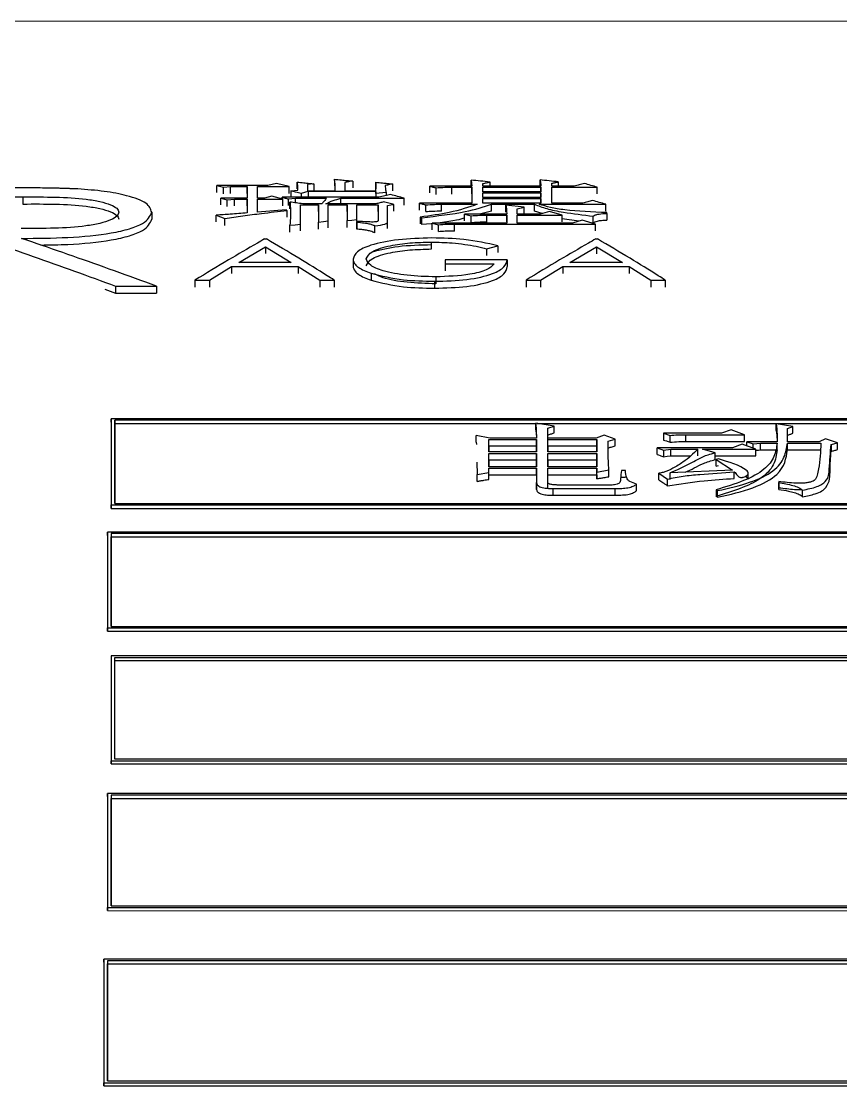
# Model space of a CAD drawing. Header units: millimetres. Extents: x 1953 to 4389, y 564 to 2287.
# Drawn here: x 2479.2 to 2490.37, y 2093.95 to 2108.46 of the extents above; entities that cross this region are included whole.
import ezdxf

# ---------------------------------------------------------------- set-up
doc = ezdxf.new("R2010")
doc.units = ezdxf.units.MM

msp = doc.modelspace()

# ---------------------------------------------------------------- linework, layer by layer
at = {"color": 7, "linetype": 'Continuous', "lineweight": 25}
for p, q in [((2504.608, 2108.456), (2467.608, 2108.458)), ((2482.681, 2106.246), (2482.562, 2106.218)), ((2482.854, 2106.204), (2482.681, 2106.246)), ((2482.962, 2106.175), (2482.962, 2106.267)), ((2483.189, 2106.241), (2483.102, 2106.231)), ((2483.189, 2106.241), (2483.189, 2106.149)), ((2483.47, 2106.306), (2483.47, 2106.214)), ((2483.611, 2106.262), (2483.611, 2106.149)), ((2483.719, 2106.28), (2483.719, 2106.188)), ((2484.033, 2106.149), (2484.033, 2106.264)), ((2484.033, 2106.264), (2484.033, 2106.172)), ((2484.26, 2106.241), (2484.26, 2106.149)), ((2485.331, 2106.21), (2485.331, 2106.293)), ((2485.493, 2106.21), (2485.493, 2106.246)), ((2485.59, 2106.21), (2485.59, 2106.267)), ((2486.272, 2106.21), (2486.272, 2106.295)), ((2486.434, 2106.21), (2486.434, 2106.251)), ((2486.521, 2106.269), (2486.521, 2106.21)), ((2481.869, 2106.218), (2481.956, 2106.197)), ((2482.562, 2106.218), (2481.869, 2106.218)), ((2481.869, 2106.126), (2481.869, 2106.218)), ((2481.956, 2106.197), (2482.053, 2106.205)), ((2481.956, 2106.105), (2481.956, 2106.197)), ((2482.053, 2106.205), (2482.28, 2106.205)), ((2482.28, 2106.205), (2482.28, 2106.048)), ((2482.28, 2106.112), (2482.28, 2106.205)), ((2482.421, 2106.205), (2482.854, 2106.204)), ((2482.421, 2106.048), (2482.421, 2106.205)), ((2482.854, 2106.112), (2482.854, 2106.204)), ((2482.875, 2106.147), (2482.973, 2106.157)), ((2482.875, 2106.147), (2482.875, 2106.059)), ((2483.016, 2106.112), (2483.016, 2106.059)), ((2483.102, 2106.231), (2483.102, 2106.149)), ((2483.102, 2106.149), (2483.481, 2106.149)), ((2483.113, 2106.136), (2483.113, 2106.059)), ((2484.033, 2106.136), (2483.113, 2106.136)), ((2483.611, 2106.149), (2484.033, 2106.149)), ((2484.033, 2106.136), (2484.033, 2106.059)), ((2484.033, 2106.109), (2484.033, 2106.136)), ((2484.033, 2106.109), (2484.033, 2106.059)), ((2484.173, 2106.125), (2484.173, 2106.081)), ((2485.342, 2106.21), (2484.768, 2106.21)), ((2484.768, 2106.118), (2484.768, 2106.21)), ((2484.855, 2106.097), (2484.855, 2106.189)), ((2485.071, 2106.197), (2485.342, 2106.197)), ((2485.071, 2106.1), (2485.071, 2106.197)), ((2485.342, 2106.197), (2485.342, 2105.978)), ((2485.342, 2106.104), (2485.342, 2106.197)), ((2486.283, 2106.21), (2485.493, 2106.21)), ((2485.493, 2106.197), (2486.283, 2106.197)), ((2485.493, 2106.133), (2485.493, 2106.197)), ((2486.283, 2106.133), (2485.493, 2106.133)), ((2485.493, 2106.12), (2486.283, 2106.12)), ((2485.493, 2106.056), (2485.493, 2106.12)), ((2486.283, 2106.197), (2486.283, 2106.133)), ((2486.283, 2106.133), (2486.283, 2106.197)), ((2486.283, 2106.12), (2486.283, 2106.056)), ((2486.283, 2106.056), (2486.283, 2106.12)), ((2486.737, 2106.21), (2486.434, 2106.21)), ((2486.434, 2106.197), (2487.051, 2106.196)), ((2486.434, 2105.978), (2486.434, 2106.197)), ((2487.051, 2106.104), (2487.051, 2106.196)), ((2478.286, 2106.063), (2479.224, 2106.063)), ((2479.224, 2106.063), (2479.224, 2105.967)), ((2481.923, 2106.048), (2482.01, 2106.026)), ((2482.28, 2106.048), (2481.923, 2106.048)), ((2481.923, 2105.956), (2481.923, 2106.048)), ((2482.01, 2106.026), (2482.107, 2106.035)), ((2482.01, 2105.934), (2482.01, 2106.026)), ((2482.107, 2106.035), (2482.28, 2106.035)), ((2482.28, 2106.035), (2482.28, 2105.846)), ((2482.28, 2105.942), (2482.28, 2106.035)), ((2482.518, 2106.048), (2482.421, 2106.048)), ((2482.421, 2106.035), (2482.767, 2106.035)), ((2482.421, 2105.857), (2482.421, 2106.035)), ((2482.616, 2106.072), (2482.518, 2106.048)), ((2482.767, 2106.035), (2482.616, 2106.072)), ((2484.076, 2106.059), (2482.756, 2106.059)), ((2482.756, 2106.037), (2482.756, 2106.059)), ((2482.767, 2105.942), (2482.767, 2106.035)), ((2482.843, 2105.945), (2482.843, 2106.037)), ((2482.864, 2105.901), (2482.864, 2105.994)), ((2482.94, 2106.045), (2483.362, 2106.045)), ((2482.94, 2105.983), (2482.94, 2106.045)), ((2483.005, 2105.956), (2483.254, 2105.956)), ((2483.005, 2105.694), (2483.005, 2105.956)), ((2483.297, 2105.969), (2483.038, 2105.969)), ((2483.254, 2105.956), (2483.254, 2105.72)), ((2483.254, 2105.863), (2483.254, 2105.956)), ((2484.033, 2105.969), (2483.351, 2105.969)), ((2483.384, 2105.956), (2483.643, 2105.956)), ((2483.384, 2105.737), (2483.384, 2105.956)), ((2483.557, 2106.045), (2484.422, 2106.045)), ((2483.557, 2105.969), (2483.557, 2106.045)), ((2483.643, 2105.956), (2483.643, 2105.742)), ((2483.643, 2105.863), (2483.643, 2105.956)), ((2483.773, 2105.956), (2484.065, 2105.956)), ((2483.773, 2105.756), (2483.773, 2105.956)), ((2484.065, 2105.956), (2484.065, 2105.736)), ((2484.065, 2105.863), (2484.065, 2105.956)), ((2484.281, 2105.869), (2484.281, 2105.961)), ((2484.422, 2105.953), (2484.422, 2106.045)), ((2485.342, 2105.978), (2484.628, 2105.978)), ((2484.628, 2105.885), (2484.628, 2105.978)), ((2484.714, 2105.863), (2484.714, 2105.956)), ((2484.931, 2105.964), (2485.417, 2105.964)), ((2484.931, 2105.871), (2484.931, 2105.964)), ((2486.283, 2106.056), (2485.493, 2106.056)), ((2485.493, 2106.042), (2486.283, 2106.042)), ((2485.493, 2105.978), (2485.493, 2106.042)), ((2486.283, 2105.978), (2485.493, 2105.978)), ((2485.612, 2105.871), (2485.612, 2105.964)), ((2485.612, 2105.964), (2486.196, 2105.964)), ((2486.196, 2105.871), (2486.196, 2105.964)), ((2486.261, 2105.964), (2487.17, 2105.964)), ((2486.283, 2106.042), (2486.283, 2105.978)), ((2486.283, 2105.978), (2486.283, 2106.042)), ((2486.856, 2105.978), (2486.434, 2105.978)), ((2487.17, 2105.871), (2487.17, 2105.964)), ((2480.979, 2105.855), (2480.979, 2105.759)), ((2481.858, 2105.722), (2481.858, 2105.815)), ((2481.858, 2105.815), (2481.977, 2105.768)), ((2482.81, 2105.89), (2482.421, 2105.857)), ((2482.821, 2105.879), (2482.81, 2105.89)), ((2482.821, 2105.879), (2482.821, 2105.786)), ((2484.195, 2105.728), (2484.195, 2105.948)), ((2485.244, 2105.829), (2485.331, 2105.807)), ((2485.818, 2105.829), (2485.244, 2105.829)), ((2485.244, 2105.736), (2485.244, 2105.829)), ((2485.331, 2105.714), (2485.331, 2105.807)), ((2485.612, 2105.868), (2485.465, 2105.831)), ((2485.547, 2105.815), (2485.818, 2105.815)), ((2485.547, 2105.719), (2485.547, 2105.815)), ((2486.056, 2105.923), (2485.807, 2105.95)), ((2485.807, 2105.858), (2485.807, 2105.95)), ((2485.818, 2105.815), (2485.818, 2105.708)), ((2485.818, 2105.722), (2485.818, 2105.815)), ((2485.958, 2105.901), (2486.056, 2105.923)), ((2485.958, 2105.829), (2485.958, 2105.901)), ((2486.272, 2105.829), (2485.958, 2105.829)), ((2485.958, 2105.815), (2486.575, 2105.815)), ((2485.958, 2105.708), (2485.958, 2105.815)), ((2486.056, 2105.83), (2486.056, 2105.923)), ((2486.299, 2105.837), (2486.196, 2105.868)), ((2486.402, 2105.865), (2486.272, 2105.829)), ((2486.575, 2105.815), (2486.402, 2105.865)), ((2486.575, 2105.722), (2486.575, 2105.815)), ((2487.181, 2105.84), (2487.181, 2105.851)), ((2487.181, 2105.84), (2487.181, 2105.747)), ((2481.977, 2105.675), (2481.977, 2105.768)), ((2482.864, 2105.584), (2482.864, 2105.677)), ((2483.005, 2105.601), (2483.005, 2105.694)), ((2483.254, 2105.626), (2483.254, 2105.72)), ((2483.384, 2105.643), (2483.384, 2105.737)), ((2483.643, 2105.649), (2483.643, 2105.742)), ((2483.773, 2105.731), (2483.773, 2105.756)), ((2483.773, 2105.731), (2483.773, 2105.72)), ((2483.773, 2105.731), (2483.773, 2105.638)), ((2483.773, 2105.626), (2483.773, 2105.72)), ((2484.022, 2105.575), (2484.022, 2105.668)), ((2484.195, 2105.635), (2484.195, 2105.728)), ((2484.638, 2105.79), (2484.638, 2105.697)), ((2484.638, 2105.79), (2484.66, 2105.781)), ((2484.66, 2105.688), (2484.66, 2105.781)), ((2484.801, 2105.615), (2484.801, 2105.708)), ((2484.801, 2105.708), (2484.887, 2105.685)), ((2485.818, 2105.708), (2484.801, 2105.708)), ((2484.887, 2105.592), (2484.887, 2105.685)), ((2485.104, 2105.598), (2485.104, 2105.694)), ((2485.104, 2105.694), (2487.029, 2105.694)), ((2486.715, 2105.708), (2485.958, 2105.708)), ((2486.8, 2105.734), (2486.575, 2105.767)), ((2486.845, 2105.748), (2486.715, 2105.708)), ((2487.029, 2105.694), (2486.845, 2105.748)), ((2486.997, 2105.708), (2486.997, 2105.801)), ((2487.029, 2105.601), (2487.029, 2105.694)), ((2482.166, 2105.172), (2482.528, 2105.385)), ((2482.518, 2105.491), (2482.543, 2105.491)), ((2482.528, 2105.385), (2482.881, 2105.172)), ((2482.528, 2105.385), (2482.528, 2105.291)), ((2484.792, 2105.354), (2484.792, 2105.449)), ((2485.543, 2105.358), (2485.697, 2105.398)), ((2485.697, 2105.398), (2485.697, 2105.304)), ((2486.679, 2105.172), (2487.041, 2105.384)), ((2487.03, 2105.491), (2487.056, 2105.491)), ((2487.041, 2105.384), (2487.394, 2105.172)), ((2487.041, 2105.384), (2487.041, 2105.29)), ((2485.543, 2105.358), (2485.543, 2105.264)), ((2481.765, 2104.93), (2482.069, 2105.114)), ((2482.069, 2105.114), (2482.069, 2105.019)), ((2482.069, 2105.114), (2482.976, 2105.114)), ((2482.881, 2105.172), (2482.166, 2105.172)), ((2482.976, 2105.114), (2482.976, 2105.019)), ((2482.976, 2105.114), (2483.271, 2104.93)), ((2483.723, 2105.215), (2483.723, 2105.121)), ((2484.979, 2105.208), (2484.979, 2105.15)), ((2485.825, 2105.208), (2484.979, 2105.208)), ((2484.979, 2105.208), (2484.979, 2105.114)), ((2484.979, 2105.15), (2485.646, 2105.15)), ((2484.979, 2105.15), (2484.979, 2105.056)), ((2485.825, 2105.208), (2485.825, 2105.114)), ((2486.278, 2104.929), (2486.582, 2105.114)), ((2486.582, 2105.114), (2486.582, 2105.019)), ((2486.582, 2105.114), (2487.488, 2105.114)), ((2487.394, 2105.172), (2486.679, 2105.172)), ((2487.488, 2105.114), (2487.488, 2105.019)), ((2487.488, 2105.114), (2487.784, 2104.929)), ((2483.968, 2105.024), (2483.968, 2104.929)), ((2484.85, 2104.974), (2484.85, 2104.879)), ((2480.341, 2104.807), (2480.488, 2104.753)), ((2480.488, 2104.848), (2480.488, 2104.753)), ((2480.488, 2104.848), (2481.043, 2104.848)), ((2481.043, 2104.848), (2481.043, 2104.753)), ((2481.569, 2104.93), (2481.765, 2104.93)), ((2481.765, 2104.93), (2481.765, 2104.835)), ((2483.271, 2104.93), (2483.466, 2104.93)), ((2483.466, 2104.93), (2483.466, 2104.835)), ((2484.835, 2104.915), (2484.835, 2104.82)), ((2486.082, 2104.929), (2486.278, 2104.929)), ((2486.278, 2104.929), (2486.278, 2104.835)), ((2487.784, 2104.929), (2487.979, 2104.929)), ((2487.979, 2104.929), (2487.979, 2104.835)), ((2480.488, 2104.753), (2481.043, 2104.753)), ((2480.426, 2102.993), (2480.426, 2103.04)), ((2502.409, 2103.04), (2480.426, 2103.04)), ((2502.359, 2103.022), (2480.476, 2103.023)), ((2480.476, 2102.977), (2480.476, 2103.023)), ((2480.476, 2102.977), (2486.214, 2102.977)), ((2486.214, 2102.98), (2486.225, 2102.777)), ((2486.463, 2102.938), (2486.214, 2102.98)), ((2486.214, 2102.888), (2486.214, 2102.98)), ((2486.234, 2102.977), (2491.147, 2102.976)), ((2486.377, 2102.911), (2486.463, 2102.938)), ((2486.377, 2102.777), (2486.377, 2102.911)), ((2486.377, 2102.911), (2486.377, 2102.911)), ((2486.463, 2102.846), (2486.463, 2102.938)), ((2489.719, 2102.934), (2489.492, 2102.972)), ((2489.492, 2102.88), (2489.492, 2102.972)), ((2489.644, 2102.907), (2489.719, 2102.934)), ((2489.644, 2102.727), (2489.644, 2102.907)), ((2489.644, 2102.815), (2489.644, 2102.907)), ((2489.719, 2102.842), (2489.719, 2102.934)), ((2485.587, 2102.777), (2485.403, 2102.812)), ((2485.403, 2102.72), (2485.403, 2102.812)), ((2486.225, 2102.777), (2485.587, 2102.777)), ((2486.377, 2102.777), (2486.377, 2102.819)), ((2487.037, 2102.777), (2486.377, 2102.777)), ((2486.377, 2102.685), (2486.377, 2102.777)), ((2487.145, 2102.816), (2487.037, 2102.777)), ((2487.296, 2102.762), (2487.145, 2102.816)), ((2487.199, 2102.734), (2487.296, 2102.762)), ((2487.296, 2102.67), (2487.296, 2102.762)), ((2487.956, 2102.842), (2487.956, 2102.75)), ((2487.956, 2102.842), (2488.043, 2102.812)), ((2488.746, 2102.842), (2487.956, 2102.842)), ((2488.043, 2102.72), (2488.043, 2102.812)), ((2488.259, 2102.731), (2488.259, 2102.823)), ((2488.259, 2102.823), (2489.059, 2102.823)), ((2488.876, 2102.888), (2488.746, 2102.842)), ((2489.059, 2102.823), (2488.876, 2102.888)), ((2489.059, 2102.731), (2489.059, 2102.823)), ((2489.644, 2102.727), (2489.644, 2102.815)), ((2490.163, 2102.765), (2490.076, 2102.727)), ((2490.325, 2102.711), (2490.163, 2102.765)), ((2485.403, 2102.72), (2485.406, 2102.689)), ((2485.576, 2102.758), (2486.225, 2102.758)), ((2485.576, 2102.587), (2485.576, 2102.758)), ((2485.576, 2102.666), (2485.576, 2102.758)), ((2485.576, 2102.666), (2485.576, 2102.587)), ((2486.225, 2102.666), (2485.576, 2102.666)), ((2486.225, 2102.758), (2486.225, 2102.587)), ((2486.225, 2102.666), (2486.225, 2102.758)), ((2486.225, 2102.587), (2486.225, 2102.666)), ((2486.377, 2102.758), (2487.047, 2102.758)), ((2486.377, 2102.587), (2486.377, 2102.758)), ((2486.377, 2102.666), (2486.377, 2102.758)), ((2486.377, 2102.666), (2486.377, 2102.587)), ((2487.047, 2102.666), (2486.377, 2102.666)), ((2487.047, 2102.758), (2487.047, 2102.587)), ((2487.047, 2102.666), (2487.047, 2102.758)), ((2487.047, 2102.587), (2487.047, 2102.666)), ((2487.87, 2102.645), (2487.956, 2102.614)), ((2488.897, 2102.645), (2487.87, 2102.645)), ((2487.87, 2102.553), (2487.87, 2102.645)), ((2487.956, 2102.614), (2488.053, 2102.626)), ((2487.956, 2102.614), (2487.956, 2102.522)), ((2488.053, 2102.626), (2488.421, 2102.626)), ((2488.053, 2102.534), (2488.053, 2102.626)), ((2488.259, 2102.731), (2489.059, 2102.731)), ((2488.421, 2102.534), (2488.421, 2102.626)), ((2488.486, 2102.626), (2489.211, 2102.626)), ((2488.659, 2102.575), (2488.486, 2102.626)), ((2489.027, 2102.692), (2488.897, 2102.645)), ((2489.211, 2102.626), (2489.027, 2102.692)), ((2489.092, 2102.727), (2489.178, 2102.696)), ((2489.503, 2102.727), (2489.092, 2102.727)), ((2489.092, 2102.668), (2489.092, 2102.727)), ((2489.178, 2102.696), (2489.276, 2102.707)), ((2489.178, 2102.637), (2489.178, 2102.696)), ((2489.211, 2102.534), (2489.211, 2102.626)), ((2489.276, 2102.707), (2489.503, 2102.707)), ((2489.276, 2102.615), (2489.276, 2102.707)), ((2489.276, 2102.615), (2489.503, 2102.615)), ((2489.503, 2102.615), (2489.503, 2102.707)), ((2490.076, 2102.727), (2489.644, 2102.727)), ((2489.644, 2102.615), (2489.644, 2102.707)), ((2489.644, 2102.707), (2490.098, 2102.707)), ((2489.644, 2102.615), (2490.098, 2102.615)), ((2490.238, 2102.688), (2490.325, 2102.711)), ((2490.238, 2102.688), (2490.238, 2102.596)), ((2490.325, 2102.619), (2490.325, 2102.711)), ((2486.225, 2102.587), (2485.576, 2102.587)), ((2485.576, 2102.567), (2486.225, 2102.567)), ((2485.576, 2102.385), (2485.576, 2102.567)), ((2485.576, 2102.475), (2485.576, 2102.567)), ((2485.576, 2102.475), (2485.576, 2102.385)), ((2486.225, 2102.475), (2485.576, 2102.475)), ((2486.225, 2102.567), (2486.225, 2102.385)), ((2486.225, 2102.475), (2486.225, 2102.567)), ((2486.225, 2102.385), (2486.225, 2102.475)), ((2487.047, 2102.587), (2486.377, 2102.587)), ((2486.377, 2102.567), (2487.047, 2102.567)), ((2486.377, 2102.385), (2486.377, 2102.567)), ((2486.377, 2102.475), (2486.377, 2102.567)), ((2486.377, 2102.475), (2486.377, 2102.385)), ((2487.047, 2102.475), (2486.377, 2102.475)), ((2487.047, 2102.567), (2487.047, 2102.385)), ((2487.047, 2102.475), (2487.047, 2102.567)), ((2487.047, 2102.385), (2487.047, 2102.475)), ((2488.053, 2102.534), (2488.317, 2102.534)), ((2488.659, 2102.483), (2488.659, 2102.575)), ((2488.659, 2102.534), (2489.211, 2102.534)), ((2488.702, 2102.492), (2488.67, 2102.484)), ((2488.67, 2102.484), (2488.897, 2102.338)), ((2488.67, 2102.393), (2488.67, 2102.484)), ((2485.411, 2102.447), (2485.414, 2102.278)), ((2486.225, 2102.385), (2485.576, 2102.385)), ((2485.576, 2102.366), (2486.225, 2102.365)), ((2485.576, 2102.306), (2485.576, 2102.366)), ((2485.576, 2102.274), (2485.576, 2102.366)), ((2486.225, 2102.365), (2486.225, 2102.169)), ((2486.225, 2102.274), (2486.225, 2102.365)), ((2487.047, 2102.385), (2486.377, 2102.385)), ((2486.377, 2102.365), (2487.047, 2102.365)), ((2486.377, 2102.181), (2486.377, 2102.365)), ((2486.377, 2102.274), (2486.377, 2102.365)), ((2487.047, 2102.365), (2487.047, 2102.314)), ((2487.047, 2102.274), (2487.047, 2102.365)), ((2487.047, 2102.314), (2487.21, 2102.342)), ((2487.21, 2102.25), (2487.21, 2102.342)), ((2487.437, 2102.334), (2487.383, 2102.334)), ((2488.897, 2102.338), (2488.043, 2102.302)), ((2488.67, 2102.393), (2488.702, 2102.401)), ((2485.414, 2102.278), (2485.576, 2102.306)), ((2485.414, 2102.186), (2485.414, 2102.278)), ((2485.576, 2102.214), (2485.576, 2102.306)), ((2485.576, 2102.214), (2485.576, 2102.274)), ((2485.576, 2102.274), (2486.225, 2102.274)), ((2486.225, 2102.274), (2486.225, 2102.078)), ((2486.377, 2102.092), (2486.377, 2102.274)), ((2486.377, 2102.274), (2487.047, 2102.274)), ((2487.047, 2102.222), (2487.047, 2102.314)), ((2487.047, 2102.274), (2487.047, 2102.222)), ((2487.383, 2102.242), (2487.437, 2102.242)), ((2487.891, 2102.206), (2487.891, 2102.298)), ((2487.891, 2102.298), (2488.01, 2102.218)), ((2488.01, 2102.127), (2488.01, 2102.218)), ((2488.043, 2102.21), (2488.043, 2102.302)), ((2488.919, 2102.226), (2488.919, 2102.318)), ((2489.108, 2102.231), (2489.108, 2102.298)), ((2489.525, 2102.185), (2489.525, 2102.094)), ((2486.225, 2102.078), (2486.225, 2102.169)), ((2486.452, 2101.997), (2486.452, 2102.088)), ((2486.452, 2102.088), (2487.296, 2102.088)), ((2487.253, 2102.137), (2486.507, 2102.137)), ((2487.296, 2101.997), (2487.296, 2102.088)), ((2487.588, 2102.058), (2487.588, 2102.149)), ((2488.67, 2102.072), (2488.67, 2101.981)), ((2488.67, 2102.072), (2488.692, 2102.06)), ((2488.692, 2101.969), (2488.692, 2102.06)), ((2489.525, 2102.078), (2489.525, 2102.169)), ((2489.525, 2102.078), (2489.525, 2102.094)), ((2489.849, 2101.977), (2489.849, 2102.068)), ((2480.426, 2102.014), (2480.426, 2101.819)), ((2486.452, 2101.997), (2487.296, 2101.997)), ((2488.692, 2101.969), (2488.67, 2101.981)), ((2480.426, 2101.819), (2480.426, 2101.865)), ((2480.426, 2101.865), (2502.409, 2101.864)), ((2480.426, 2101.819), (2502.409, 2101.818)), ((2480.476, 2101.884), (2502.359, 2101.883)), ((2480.376, 2101.449), (2480.376, 2101.494)), ((2502.359, 2101.494), (2480.376, 2101.494)), ((2502.309, 2101.475), (2480.426, 2101.475)), ((2480.426, 2101.43), (2502.309, 2101.429)), ((2480.376, 2100.487), (2480.376, 2100.144)), ((2480.376, 2100.144), (2480.376, 2100.188)), ((2480.376, 2100.188), (2502.359, 2100.188)), ((2480.426, 2100.209), (2502.309, 2100.209)), ((2480.376, 2100.144), (2502.359, 2100.143)), ((2480.426, 2099.809), (2480.426, 2099.765)), ((2502.409, 2099.809), (2480.426, 2099.809)), ((2480.476, 2099.788), (2502.359, 2099.787)), ((2480.476, 2099.744), (2480.476, 2099.788)), ((2480.476, 2099.744), (2502.359, 2099.743)), ((2480.426, 2098.535), (2480.426, 2098.335)), ((2480.426, 2098.335), (2480.426, 2098.378)), ((2480.426, 2098.378), (2502.409, 2098.377)), ((2480.426, 2098.335), (2502.409, 2098.334)), ((2502.359, 2098.4), (2480.476, 2098.401)), ((2480.376, 2097.889), (2480.376, 2097.932)), ((2502.359, 2097.931), (2480.376, 2097.932)), ((2502.309, 2097.908), (2480.426, 2097.909)), ((2480.426, 2097.866), (2502.309, 2097.865)), ((2480.376, 2096.741), (2480.376, 2096.335)), ((2480.376, 2096.335), (2480.376, 2096.376)), ((2480.376, 2096.376), (2502.359, 2096.376)), ((2480.426, 2096.401), (2502.309, 2096.401)), ((2480.376, 2096.335), (2502.359, 2096.334)), ((2480.326, 2095.633), (2480.326, 2095.674)), ((2492.309, 2095.674), (2480.326, 2095.674)), ((2492.259, 2095.649), (2480.376, 2095.649)), ((2480.376, 2095.608), (2492.259, 2095.608)), ((2480.326, 2094.389), (2480.326, 2093.949)), ((2480.326, 2093.949), (2480.326, 2093.989)), ((2480.326, 2093.989), (2492.309, 2093.989)), ((2480.326, 2093.949), (2492.309, 2093.949)), ((2480.376, 2094.016), (2492.259, 2094.016))]:
    msp.add_line(p, q, dxfattribs=at)
at = {"color": 7, "linetype": 'Continuous', "lineweight": 25, "flags": 128}
for points in [[(2482.053, 2106.112), (2482.053, 2106.132), (2482.053, 2106.156), (2482.053, 2106.18), (2482.053, 2106.205)], [(2484.173, 2106.125), (2484.127, 2106.12), (2484.08, 2106.115), (2484.033, 2106.109)], [(2482.107, 2105.942), (2482.107, 2105.962), (2482.107, 2105.986), (2482.107, 2106.01), (2482.107, 2106.035)], [(2482.843, 2106.037), (2482.891, 2106.041), (2482.94, 2106.045)], [(2484.195, 2105.948), (2484.238, 2105.954), (2484.281, 2105.961)], [(2482.864, 2105.677), (2482.935, 2105.685), (2483.005, 2105.694)], [(2483.254, 2105.72), (2483.319, 2105.728), (2483.384, 2105.737)], [(2483.643, 2105.742), (2483.708, 2105.749), (2483.773, 2105.756)], [(2481.569, 2104.93), (2481.569, 2104.905), (2481.569, 2104.879), (2481.569, 2104.835)], [(2483.271, 2104.93), (2483.271, 2104.906), (2483.271, 2104.882), (2483.271, 2104.835)], [(2486.082, 2104.929), (2486.082, 2104.904), (2486.082, 2104.879), (2486.082, 2104.835)], [(2487.784, 2104.929), (2487.784, 2104.905), (2487.784, 2104.882), (2487.784, 2104.835)], [(2489.211, 2102.608), (2489.227, 2102.61), (2489.251, 2102.613), (2489.276, 2102.615)], [(2487.956, 2102.522), (2488.005, 2102.528), (2488.053, 2102.534)]]:
    msp.add_lwpolyline(points, dxfattribs=at)
at = {"color": 7, "linetype": 'Continuous', "lineweight": 25}
for points, knots in [([(2482.973, 2106.157), (2482.973, 2106.168), (2482.972, 2106.189), (2482.969, 2106.226), (2482.965, 2106.252), (2482.962, 2106.267)], [0, 0, 0, 0, 0.287575, 0.575167, 1, 1, 1, 1]), ([(2482.962, 2106.267), (2482.993, 2106.263), (2483.046, 2106.257), (2483.122, 2106.249), (2483.167, 2106.244), (2483.189, 2106.241)], [0, 0, 0, 0, 0.408301, 0.70415, 1, 1, 1, 1]), ([(2483.481, 2106.149), (2483.481, 2106.15), (2483.481, 2106.152), (2483.481, 2106.155), (2483.481, 2106.158), (2483.481, 2106.161), (2483.481, 2106.163), (2483.481, 2106.166), (2483.481, 2106.168), (2483.481, 2106.171), (2483.481, 2106.173), (2483.481, 2106.176), (2483.481, 2106.178), (2483.481, 2106.181), (2483.481, 2106.183), (2483.481, 2106.186), (2483.481, 2106.188), (2483.481, 2106.19), (2483.481, 2106.193), (2483.481, 2106.196), (2483.481, 2106.198), (2483.48, 2106.2), (2483.48, 2106.203), (2483.48, 2106.205), (2483.48, 2106.208), (2483.48, 2106.21), (2483.48, 2106.212), (2483.48, 2106.215), (2483.48, 2106.217), (2483.48, 2106.22), (2483.48, 2106.222), (2483.479, 2106.225), (2483.479, 2106.228), (2483.479, 2106.23), (2483.479, 2106.232), (2483.479, 2106.235), (2483.478, 2106.237), (2483.478, 2106.239), (2483.478, 2106.242), (2483.478, 2106.244), (2483.478, 2106.247), (2483.477, 2106.249), (2483.477, 2106.252), (2483.477, 2106.254), (2483.477, 2106.257), (2483.476, 2106.259), (2483.476, 2106.261), (2483.476, 2106.264), (2483.475, 2106.266), (2483.475, 2106.269), (2483.475, 2106.271), (2483.475, 2106.273), (2483.474, 2106.276), (2483.474, 2106.278), (2483.474, 2106.281), (2483.473, 2106.283), (2483.473, 2106.286), (2483.473, 2106.288), (2483.472, 2106.29), (2483.472, 2106.293), (2483.472, 2106.295), (2483.471, 2106.298), (2483.471, 2106.3), (2483.471, 2106.302), (2483.47, 2106.305), (2483.47, 2106.306)], [0, 0, 0, 0, 0.017776, 0.0355519, 0.0533279, 0.0711039, 0.0888799, 0.1066558, 0.1244318, 0.1333198, 0.1510958, 0.1688718, 0.1866477, 0.1955357, 0.2133117, 0.2310877, 0.2488636, 0.2577516, 0.2755276, 0.2933036, 0.3110796, 0.3199675, 0.3377435, 0.3555195, 0.3732955, 0.3821835, 0.3999594, 0.4177354, 0.4355114, 0.4443994, 0.4621753, 0.4799513, 0.4977273, 0.5155033, 0.5243913, 0.5421672, 0.5599432, 0.5688312, 0.5866072, 0.6043832, 0.6221591, 0.6399351, 0.6488231, 0.6665991, 0.6843751, 0.702151, 0.711039, 0.728815, 0.746591, 0.7643669, 0.7732549, 0.7910309, 0.8088069, 0.8265829, 0.8354708, 0.8532468, 0.8710228, 0.8887988, 0.8976868, 0.9154627, 0.9332387, 0.9510147, 0.9599027, 0.9776786, 1, 1, 1, 1]), ([(2483.47, 2106.306), (2483.502, 2106.302), (2483.559, 2106.296), (2483.642, 2106.288), (2483.693, 2106.283), (2483.719, 2106.28)], [0, 0, 0, 0, 0.377751, 0.688875, 1, 1, 1, 1]), ([(2483.719, 2106.28), (2483.705, 2106.278), (2483.68, 2106.273), (2483.644, 2106.267), (2483.622, 2106.264), (2483.611, 2106.262)], [0, 0, 0, 0, 0.390452, 0.695226, 1, 1, 1, 1]), ([(2484.033, 2106.264), (2484.064, 2106.261), (2484.118, 2106.256), (2484.193, 2106.248), (2484.238, 2106.243), (2484.26, 2106.241)], [0, 0, 0, 0, 0.414517, 0.707258, 1, 1, 1, 1]), ([(2484.26, 2106.241), (2484.247, 2106.238), (2484.224, 2106.233), (2484.192, 2106.226), (2484.172, 2106.222), (2484.162, 2106.22)], [0, 0, 0, 0, 0.40015, 0.700074, 1, 1, 1, 1]), ([(2485.331, 2106.293), (2485.333, 2106.284), (2485.337, 2106.266), (2485.34, 2106.238), (2485.341, 2106.219), (2485.342, 2106.21)], [0, 0, 0, 0, 0.32278, 0.661317, 1, 1, 1, 1]), ([(2485.59, 2106.267), (2485.547, 2106.271), (2485.461, 2106.28), (2485.374, 2106.288), (2485.331, 2106.293)], [0, 0, 0, 0, 0.4999993, 1, 1, 1, 1]), ([(2485.493, 2106.246), (2485.509, 2106.25), (2485.542, 2106.257), (2485.574, 2106.263), (2485.59, 2106.267)], [0, 0, 0, 0, 0.500001, 1, 1, 1, 1]), ([(2486.272, 2106.295), (2486.274, 2106.286), (2486.279, 2106.267), (2486.282, 2106.239), (2486.282, 2106.219), (2486.283, 2106.21)], [0, 0, 0, 0, 0.320799, 0.66032, 1, 1, 1, 1]), ([(2486.521, 2106.269), (2486.479, 2106.274), (2486.396, 2106.282), (2486.313, 2106.291), (2486.272, 2106.295)], [0, 0, 0, 0, 0.499999, 1, 1, 1, 1]), ([(2486.434, 2106.251), (2486.449, 2106.254), (2486.477, 2106.26), (2486.506, 2106.266), (2486.521, 2106.269)], [0, 0, 0, 0, 0.500001, 1, 1, 1, 1]), ([(2486.878, 2106.246), (2486.854, 2106.24), (2486.807, 2106.228), (2486.76, 2106.216), (2486.737, 2106.21)], [0, 0, 0, 0, 0.499996, 1, 1, 1, 1]), ([(2487.051, 2106.196), (2487.022, 2106.205), (2486.964, 2106.221), (2486.906, 2106.238), (2486.878, 2106.246)], [0, 0, 0, 0, 0.5, 1, 1, 1, 1]), ([(2479.971, 2106.172), (2479.961, 2106.172), (2479.946, 2106.173), (2479.926, 2106.174), (2479.911, 2106.174), (2479.891, 2106.175), (2479.871, 2106.176), (2479.852, 2106.177), (2479.837, 2106.177), (2479.822, 2106.178), (2479.802, 2106.178), (2479.782, 2106.179), (2479.762, 2106.18), (2479.747, 2106.18), (2479.717, 2106.181), (2479.651, 2106.183), (2479.571, 2106.184), (2479.43, 2106.186), (2479.261, 2106.188), (2479.044, 2106.188), (2478.907, 2106.189), (2478.838, 2106.189)], [0, 0, 0, 0, 0.026604, 0.039906, 0.053209, 0.066511, 0.093115, 0.106417, 0.119719, 0.133022, 0.146324, 0.172928, 0.18623, 0.199533, 0.212835, 0.266046, 0.372479, 0.425688, 0.638532, 0.819249, 1, 1, 1, 1]), ([(2480.979, 2105.855), (2480.965, 2105.897), (2480.936, 2105.983), (2480.672, 2106.08), (2480.339, 2106.145), (2480.095, 2106.163), (2479.971, 2106.172)], [0, 0, 0, 0, 0.268776, 0.544534, 0.769495, 1, 1, 1, 1]), ([(2483.016, 2106.112), (2483.003, 2106.115), (2482.978, 2106.121), (2482.932, 2106.133), (2482.897, 2106.141), (2482.875, 2106.147)], [0, 0, 0, 0, 0.266243, 0.532487, 1, 1, 1, 1]), ([(2483.113, 2106.136), (2483.101, 2106.133), (2483.078, 2106.127), (2483.046, 2106.119), (2483.026, 2106.115), (2483.016, 2106.112)], [0, 0, 0, 0, 0.384576, 0.692287, 1, 1, 1, 1]), ([(2484.238, 2106.096), (2484.211, 2106.09), (2484.157, 2106.077), (2484.103, 2106.065), (2484.076, 2106.059)], [0, 0, 0, 0, 0.499999, 1, 1, 1, 1]), ([(2484.162, 2106.22), (2484.163, 2106.208), (2484.163, 2106.196), (2484.164, 2106.183), (2484.164, 2106.18), (2484.164, 2106.177), (2484.164, 2106.174), (2484.165, 2106.171), (2484.165, 2106.169), (2484.166, 2106.166), (2484.166, 2106.162), (2484.167, 2106.159), (2484.167, 2106.156), (2484.168, 2106.153), (2484.168, 2106.15), (2484.169, 2106.147), (2484.169, 2106.144), (2484.17, 2106.141), (2484.17, 2106.139), (2484.171, 2106.138), (2484.171, 2106.136), (2484.172, 2106.134), (2484.172, 2106.132), (2484.172, 2106.13), (2484.173, 2106.129), (2484.173, 2106.127), (2484.173, 2106.126), (2484.173, 2106.125)], [0, 0, 0, 0, 0.37469, 0.398108, 0.421526, 0.468361, 0.491779, 0.515197, 0.538615, 0.58545, 0.608868, 0.655703, 0.679121, 0.702539, 0.749374, 0.772792, 0.79621, 0.843045, 0.854754, 0.866463, 0.889881, 0.913299, 0.936716, 0.948425, 0.960134, 0.980067, 1, 1, 1, 1]), ([(2484.422, 2106.045), (2484.391, 2106.054), (2484.33, 2106.071), (2484.269, 2106.088), (2484.238, 2106.096)], [0, 0, 0, 0, 0.5, 1, 1, 1, 1]), ([(2484.768, 2106.21), (2484.783, 2106.206), (2484.812, 2106.199), (2484.84, 2106.192), (2484.855, 2106.189)], [0, 0, 0, 0, 0.5, 1, 1, 1, 1]), ([(2484.855, 2106.189), (2484.895, 2106.191), (2484.966, 2106.196), (2485.039, 2106.196), (2485.071, 2106.197)], [0, 0, 0, 0, 0.558835, 1, 1, 1, 1]), ([(2479.224, 2106.063), (2479.524, 2106.064), (2479.899, 2106.066), (2480.279, 2106.003), (2480.42, 2105.96), (2480.515, 2105.91), (2480.525, 2105.873), (2480.53, 2105.855)], [0, 0, 0, 0, 0.515202, 0.645783, 0.772677, 0.88728, 1, 1, 1, 1]), ([(2479.224, 2105.967), (2479.524, 2105.968), (2479.899, 2105.97), (2480.279, 2105.907), (2480.42, 2105.864), (2480.515, 2105.814), (2480.525, 2105.777), (2480.53, 2105.759)], [0, 0, 0, 0, 0.5154028, 0.645991, 0.7728467, 0.8873772, 1, 1, 1, 1]), ([(2482.756, 2106.059), (2482.771, 2106.055), (2482.8, 2106.048), (2482.828, 2106.041), (2482.843, 2106.037)], [0, 0, 0, 0, 0.499999, 1, 1, 1, 1]), ([(2482.864, 2105.994), (2482.866, 2105.975), (2482.869, 2105.913), (2482.871, 2105.808), (2482.867, 2105.721), (2482.864, 2105.677)], [0, 0, 0, 0, 0.18758, 0.593728, 1, 1, 1, 1]), ([(2483.038, 2105.969), (2483.009, 2105.974), (2482.951, 2105.982), (2482.893, 2105.99), (2482.864, 2105.994)], [0, 0, 0, 0, 0.5, 1, 1, 1, 1]), ([(2483.362, 2106.045), (2483.351, 2106.033), (2483.33, 2106.008), (2483.308, 2105.982), (2483.297, 2105.969)], [0, 0, 0, 0, 0.5, 1, 1, 1, 1]), ([(2483.351, 2105.969), (2483.383, 2105.985), (2483.439, 2106.013), (2483.521, 2106.035), (2483.557, 2106.045)], [0, 0, 0, 0, 0.55626, 1, 1, 1, 1]), ([(2484.141, 2105.997), (2484.123, 2105.992), (2484.087, 2105.983), (2484.051, 2105.974), (2484.033, 2105.969)], [0, 0, 0, 0, 0.4999953, 1, 1, 1, 1]), ([(2484.281, 2105.961), (2484.258, 2105.967), (2484.211, 2105.979), (2484.164, 2105.991), (2484.141, 2105.997)], [0, 0, 0, 0, 0.499999, 1, 1, 1, 1]), ([(2484.628, 2105.978), (2484.642, 2105.974), (2484.671, 2105.967), (2484.7, 2105.959), (2484.714, 2105.956)], [0, 0, 0, 0, 0.5, 1, 1, 1, 1]), ([(2485.417, 2105.964), (2485.299, 2105.923), (2485.084, 2105.849), (2484.776, 2105.808), (2484.638, 2105.79)], [0, 0, 0, 0, 0.551009, 1, 1, 1, 1]), ([(2484.66, 2105.781), (2484.869, 2105.805), (2485.238, 2105.846), (2485.499, 2105.928), (2485.612, 2105.964)], [0, 0, 0, 0, 0.5673885, 1, 1, 1, 1]), ([(2484.714, 2105.956), (2484.754, 2105.959), (2484.825, 2105.963), (2484.898, 2105.964), (2484.931, 2105.964)], [0, 0, 0, 0, 0.558835, 1, 1, 1, 1]), ([(2486.196, 2105.964), (2486.248, 2105.943), (2486.352, 2105.9), (2486.635, 2105.845), (2486.859, 2105.818), (2486.997, 2105.801)], [0, 0, 0, 0, 0.271719, 0.55196, 1, 1, 1, 1]), ([(2487.181, 2105.851), (2486.984, 2105.858), (2486.712, 2105.868), (2486.408, 2105.917), (2486.31, 2105.948), (2486.261, 2105.964)], [0, 0, 0, 0, 0.568218, 0.786771, 1, 1, 1, 1]), ([(2486.986, 2106.015), (2486.964, 2106.009), (2486.921, 2105.997), (2486.878, 2105.984), (2486.856, 2105.978)], [0, 0, 0, 0, 0.499997, 1, 1, 1, 1]), ([(2487.17, 2105.964), (2487.139, 2105.973), (2487.078, 2105.99), (2487.016, 2106.007), (2486.986, 2106.015)], [0, 0, 0, 0, 0.5, 1, 1, 1, 1]), ([(2480.53, 2105.855), (2480.525, 2105.837), (2480.515, 2105.799), (2480.422, 2105.746), (2480.279, 2105.7), (2479.889, 2105.633), (2479.507, 2105.633), (2479.202, 2105.634)], [0, 0, 0, 0, 0.11283, 0.2273, 0.354231, 0.484873, 1, 1, 1, 1]), ([(2479.206, 2105.498), (2479.417, 2105.5), (2479.836, 2105.504), (2480.352, 2105.55), (2480.682, 2105.626), (2480.921, 2105.719), (2480.956, 2105.802), (2480.979, 2105.855)], [0, 0, 0, 0, 0.260913, 0.517661, 0.647473, 0.773697, 1, 1, 1, 1]), ([(2482.28, 2105.846), (2482.242, 2105.843), (2482.166, 2105.836), (2482.026, 2105.825), (2481.923, 2105.819), (2481.858, 2105.815)], [0, 0, 0, 0, 0.2736636, 0.5473511, 1, 1, 1, 1]), ([(2481.977, 2105.768), (2482.058, 2105.781), (2482.218, 2105.808), (2482.505, 2105.842), (2482.706, 2105.866), (2482.821, 2105.879)], [0, 0, 0, 0, 0.300725, 0.599042, 1, 1, 1, 1]), ([(2484.931, 2105.868), (2484.889, 2105.868), (2484.816, 2105.867), (2484.745, 2105.862), (2484.714, 2105.86)], [0, 0, 0, 0, 0.561085, 1, 1, 1, 1]), ([(2485.331, 2105.807), (2485.371, 2105.809), (2485.442, 2105.814), (2485.515, 2105.815), (2485.547, 2105.815)], [0, 0, 0, 0, 0.558835, 1, 1, 1, 1]), ([(2485.807, 2105.95), (2485.81, 2105.93), (2485.815, 2105.9), (2485.817, 2105.86), (2485.817, 2105.839), (2485.818, 2105.829)], [0, 0, 0, 0, 0.499799, 0.749887, 1, 1, 1, 1]), ([(2486.997, 2105.801), (2487.005, 2105.807), (2487.021, 2105.819), (2487.085, 2105.835), (2487.144, 2105.838), (2487.181, 2105.84)], [0, 0, 0, 0, 0.268715, 0.546829, 1, 1, 1, 1]), ([(2479.467, 2105.408), (2479.591, 2105.41), (2479.922, 2105.414), (2480.352, 2105.455), (2480.682, 2105.53), (2480.921, 2105.624), (2480.956, 2105.706), (2480.979, 2105.759)], [0, 0, 0, 0, 0.171744, 0.459618, 0.605115, 0.74654, 1, 1, 1, 1]), ([(2484.065, 2105.736), (2484.064, 2105.735), (2484.062, 2105.732), (2484.052, 2105.728), (2484.037, 2105.724), (2483.997, 2105.72), (2483.906, 2105.725), (2483.826, 2105.729), (2483.773, 2105.731)], [0, 0, 0, 0, 0.0497966, 0.1008375, 0.1638489, 0.2293145, 0.4925683, 1, 1, 1, 1]), ([(2483.773, 2105.72), (2483.808, 2105.717), (2483.866, 2105.712), (2483.938, 2105.699), (2483.99, 2105.686), (2484.011, 2105.674), (2484.022, 2105.668)], [0, 0, 0, 0, 0.34869, 0.570906, 0.788288, 1, 1, 1, 1]), ([(2484.022, 2105.668), (2484.073, 2105.675), (2484.144, 2105.685), (2484.192, 2105.71), (2484.194, 2105.722), (2484.195, 2105.728)], [0, 0, 0, 0, 0.572838, 0.788051, 1, 1, 1, 1]), ([(2485.244, 2105.775), (2485.209, 2105.765), (2485.047, 2105.722), (2484.83, 2105.701), (2484.66, 2105.686)], [0, 0, 0, 0, 0.219968, 1, 1, 1, 1]), ([(2484.887, 2105.685), (2484.927, 2105.688), (2484.998, 2105.693), (2485.071, 2105.694), (2485.104, 2105.694)], [0, 0, 0, 0, 0.5588348, 1, 1, 1, 1]), ([(2485.547, 2105.719), (2485.506, 2105.719), (2485.433, 2105.718), (2485.362, 2105.713), (2485.331, 2105.711)], [0, 0, 0, 0, 0.561086, 1, 1, 1, 1]), ([(2487.181, 2105.744), (2487.157, 2105.743), (2487.111, 2105.741), (2487.053, 2105.732), (2487.014, 2105.719), (2487.002, 2105.71), (2486.997, 2105.705)], [0, 0, 0, 0, 0.2902729, 0.5737489, 0.7896358, 1, 1, 1, 1]), ([(2484.022, 2105.573), (2484.004, 2105.581), (2483.974, 2105.596), (2483.906, 2105.609), (2483.842, 2105.618), (2483.796, 2105.622), (2483.773, 2105.624)], [0, 0, 0, 0, 0.328275, 0.548712, 0.773165, 1, 1, 1, 1]), ([(2485.104, 2105.598), (2485.063, 2105.598), (2484.989, 2105.597), (2484.918, 2105.592), (2484.887, 2105.59)], [0, 0, 0, 0, 0.561086, 1, 1, 1, 1]), ([(2478.651, 2105.498), (2478.699, 2105.482), (2478.936, 2105.401), (2479.361, 2105.254), (2479.926, 2105.054), (2480.301, 2104.916), (2480.488, 2104.848)], [0, 0, 0, 0, 0.077607, 0.388036, 0.694012, 1, 1, 1, 1]), ([(2481.043, 2104.848), (2480.995, 2104.865), (2480.758, 2104.953), (2480.333, 2105.106), (2479.768, 2105.306), (2479.393, 2105.434), (2479.206, 2105.498)], [0, 0, 0, 0, 0.077607, 0.388037, 0.694012, 1, 1, 1, 1]), ([(2482.518, 2105.491), (2482.485, 2105.472), (2482.321, 2105.378), (2482.005, 2105.194), (2481.721, 2105.022), (2481.569, 2104.93)], [0, 0, 0, 0, 0.103722, 0.518616, 1, 1, 1, 1]), ([(2483.466, 2104.93), (2483.434, 2104.95), (2483.274, 2105.051), (2482.966, 2105.24), (2482.69, 2105.404), (2482.543, 2105.491)], [0, 0, 0, 0, 0.104313, 0.521568, 1, 1, 1, 1]), ([(2484.798, 2105.505), (2484.642, 2105.5), (2484.334, 2105.492), (2483.974, 2105.418), (2483.76, 2105.32), (2483.735, 2105.25), (2483.723, 2105.215)], [0, 0, 0, 0, 0.292337, 0.575557, 0.790285, 1, 1, 1, 1]), ([(2483.902, 2105.218), (2483.921, 2105.253), (2483.96, 2105.326), (2484.209, 2105.4), (2484.496, 2105.441), (2484.693, 2105.446), (2484.792, 2105.449)], [0, 0, 0, 0, 0.266309, 0.543068, 0.76962, 1, 1, 1, 1]), ([(2484.798, 2105.409), (2484.64, 2105.406), (2484.334, 2105.399), (2484.099, 2105.34), (2483.986, 2105.312)], [0, 0, 0, 0, 0.520352, 1, 1, 1, 1]), ([(2484.792, 2105.449), (2484.887, 2105.446), (2485.044, 2105.442), (2485.246, 2105.418), (2485.405, 2105.392), (2485.497, 2105.369), (2485.543, 2105.358)], [0, 0, 0, 0, 0.344694, 0.565951, 0.784515, 1, 1, 1, 1]), ([(2485.697, 2105.398), (2485.549, 2105.432), (2485.281, 2105.493), (2484.947, 2105.501), (2484.798, 2105.505)], [0, 0, 0, 0, 0.553186, 1, 1, 1, 1]), ([(2487.03, 2105.491), (2486.998, 2105.472), (2486.834, 2105.378), (2486.517, 2105.194), (2486.234, 2105.022), (2486.082, 2104.929)], [0, 0, 0, 0, 0.103722, 0.518616, 1, 1, 1, 1]), ([(2487.979, 2104.929), (2487.947, 2104.95), (2487.787, 2105.05), (2487.479, 2105.24), (2487.203, 2105.403), (2487.056, 2105.491)], [0, 0, 0, 0, 0.104313, 0.521568, 1, 1, 1, 1]), ([(2483.902, 2105.123), (2483.921, 2105.158), (2483.96, 2105.231), (2484.209, 2105.304), (2484.496, 2105.346), (2484.693, 2105.351), (2484.792, 2105.354)], [0, 0, 0, 0, 0.26614, 0.542866, 0.769494, 1, 1, 1, 1]), ([(2483.723, 2105.215), (2483.728, 2105.192), (2483.736, 2105.153), (2483.797, 2105.102), (2483.869, 2105.06), (2483.935, 2105.036), (2483.968, 2105.024)], [0, 0, 0, 0, 0.334846, 0.553685, 0.77524, 1, 1, 1, 1]), ([(2483.723, 2105.12), (2483.728, 2105.097), (2483.736, 2105.058), (2483.797, 2105.007), (2483.869, 2104.965), (2483.935, 2104.941), (2483.968, 2104.929)], [0, 0, 0, 0, 0.334778, 0.5536, 0.775175, 1, 1, 1, 1]), ([(2484.85, 2104.974), (2484.718, 2104.978), (2484.457, 2104.986), (2484.143, 2105.046), (2483.941, 2105.129), (2483.915, 2105.188), (2483.902, 2105.218)], [0, 0, 0, 0, 0.291834, 0.575874, 0.791001, 1, 1, 1, 1]), ([(2484.835, 2104.915), (2484.985, 2104.918), (2485.28, 2104.926), (2485.624, 2105.004), (2485.801, 2105.107), (2485.817, 2105.174), (2485.825, 2105.208)], [0, 0, 0, 0, 0.293176, 0.575821, 0.789619, 1, 1, 1, 1]), ([(2484.835, 2104.82), (2484.985, 2104.824), (2485.28, 2104.831), (2485.624, 2104.91), (2485.801, 2105.012), (2485.817, 2105.079), (2485.825, 2105.113)], [0, 0, 0, 0, 0.293346, 0.576042, 0.789757, 1, 1, 1, 1]), ([(2485.646, 2105.15), (2485.617, 2105.122), (2485.56, 2105.063), (2485.269, 2104.99), (2485.01, 2104.98), (2484.85, 2104.974)], [0, 0, 0, 0, 0.267419, 0.54663, 1, 1, 1, 1]), ([(2483.968, 2105.024), (2484.109, 2104.988), (2484.364, 2104.923), (2484.689, 2104.917), (2484.835, 2104.915)], [0, 0, 0, 0, 0.5512714, 1, 1, 1, 1]), ([(2484.85, 2104.879), (2484.719, 2104.883), (2484.461, 2104.891), (2484.158, 2104.944), (2484.052, 2104.996), (2484.016, 2105.014)], [0, 0, 0, 0, 0.402606, 0.794339, 1, 1, 1, 1]), ([(2483.968, 2104.929), (2484.109, 2104.893), (2484.365, 2104.828), (2484.689, 2104.823), (2484.835, 2104.82)], [0, 0, 0, 0, 0.551186, 1, 1, 1, 1]), ([(2480.426, 2103.04), (2480.426, 2102.927), (2480.426, 2102.7), (2480.426, 2102.31), (2480.426, 2102.027), (2480.426, 2101.865)], [0, 0, 0, 0, 0.300085, 0.60017, 1, 1, 1, 1]), ([(2480.476, 2103.023), (2480.476, 2102.909), (2480.476, 2102.682), (2480.476, 2102.304), (2480.476, 2102.033), (2480.476, 2101.884)], [0, 0, 0, 0, 0.3096666, 0.6193332, 1, 1, 1, 1]), ([(2480.476, 2101.884), (2480.476, 2101.986), (2480.476, 2102.207), (2480.476, 2102.573), (2480.476, 2102.83), (2480.476, 2102.977)], [0, 0, 0, 0, 0.271867, 0.5840429, 1, 1, 1, 1]), ([(2489.492, 2102.972), (2489.496, 2102.925), (2489.503, 2102.844), (2489.503, 2102.762), (2489.503, 2102.727)], [0, 0, 0, 0, 0.575668, 1, 1, 1, 1]), ([(2486.214, 2102.888), (2486.217, 2102.86), (2486.221, 2102.823), (2486.223, 2102.786), (2486.223, 2102.777)], [0, 0, 0, 0, 0.750206, 1, 1, 1, 1]), ([(2486.377, 2102.819), (2486.391, 2102.824), (2486.42, 2102.833), (2486.449, 2102.842), (2486.463, 2102.846)], [0, 0, 0, 0, 0.5, 1, 1, 1, 1]), ([(2488.043, 2102.812), (2488.078, 2102.815), (2488.149, 2102.822), (2488.222, 2102.823), (2488.259, 2102.823)], [0, 0, 0, 0, 0.498867, 1, 1, 1, 1]), ([(2489.492, 2102.88), (2489.496, 2102.839), (2489.5, 2102.789), (2489.502, 2102.738), (2489.502, 2102.73)], [0, 0, 0, 0, 0.82802, 1, 1, 1, 1]), ([(2489.644, 2102.815), (2489.65, 2102.818), (2489.662, 2102.822), (2489.681, 2102.829), (2489.7, 2102.835), (2489.713, 2102.84), (2489.719, 2102.842)], [0, 0, 0, 0, 0.25, 0.5, 0.75, 1, 1, 1, 1]), ([(2487.21, 2102.342), (2487.205, 2102.426), (2487.198, 2102.558), (2487.199, 2102.688), (2487.199, 2102.734)], [0, 0, 0, 0, 0.638088, 1, 1, 1, 1]), ([(2487.199, 2102.643), (2487.212, 2102.646), (2487.236, 2102.653), (2487.268, 2102.662), (2487.287, 2102.667), (2487.296, 2102.67)], [0, 0, 0, 0, 0.420135, 0.710067, 1, 1, 1, 1]), ([(2488.421, 2102.626), (2488.36, 2102.565), (2488.269, 2102.473), (2488.097, 2102.371), (2487.99, 2102.315), (2487.911, 2102.301), (2487.891, 2102.298)], [0, 0, 0, 0, 0.493221, 0.743655, 0.934367, 1, 1, 1, 1]), ([(2487.956, 2102.75), (2487.968, 2102.746), (2487.989, 2102.739), (2488.018, 2102.728), (2488.034, 2102.723), (2488.043, 2102.72)], [0, 0, 0, 0, 0.428609, 0.7143039, 1, 1, 1, 1]), ([(2488.043, 2102.72), (2488.082, 2102.723), (2488.154, 2102.73), (2488.227, 2102.731), (2488.259, 2102.731)], [0, 0, 0, 0, 0.558823, 1, 1, 1, 1]), ([(2489.503, 2102.707), (2489.494, 2102.647), (2489.477, 2102.526), (2489.346, 2102.345), (2489.058, 2102.188), (2488.801, 2102.111), (2488.67, 2102.072)], [0, 0, 0, 0, 0.244354, 0.489935, 0.74136, 1, 1, 1, 1]), ([(2489.503, 2102.615), (2489.493, 2102.548), (2489.474, 2102.413), (2489.262, 2102.168), (2488.897, 2102.053), (2488.67, 2101.981)], [0, 0, 0, 0, 0.2743455, 0.5506038, 1, 1, 1, 1]), ([(2488.692, 2102.06), (2488.842, 2102.094), (2489.139, 2102.162), (2489.475, 2102.322), (2489.614, 2102.516), (2489.634, 2102.644), (2489.644, 2102.707)], [0, 0, 0, 0, 0.2601932, 0.5118512, 0.7565513, 1, 1, 1, 1]), ([(2488.692, 2101.969), (2488.86, 2102.008), (2489.191, 2102.084), (2489.598, 2102.311), (2489.626, 2102.501), (2489.644, 2102.615)], [0, 0, 0, 0, 0.291461, 0.571537, 1, 1, 1, 1]), ([(2490.098, 2102.707), (2490.094, 2102.59), (2490.089, 2102.445), (2490.05, 2102.276), (2490.034, 2102.214), (2489.98, 2102.182), (2489.934, 2102.17), (2489.86, 2102.161), (2489.718, 2102.161), (2489.602, 2102.175), (2489.525, 2102.185)], [0, 0, 0, 0, 0.4898961, 0.6102723, 0.7064925, 0.7358579, 0.7655593, 0.7971729, 0.8650638, 1, 1, 1, 1]), ([(2489.849, 2102.068), (2489.917, 2102.081), (2490.018, 2102.101), (2490.118, 2102.146), (2490.206, 2102.225), (2490.218, 2102.413), (2490.23, 2102.578), (2490.238, 2102.688)], [0, 0, 0, 0, 0.132838, 0.196641, 0.258559, 0.505709, 1, 1, 1, 1]), ([(2490.238, 2102.596), (2490.253, 2102.6), (2490.282, 2102.608), (2490.311, 2102.615), (2490.325, 2102.619)], [0, 0, 0, 0, 0.5, 1, 1, 1, 1]), ([(2487.87, 2102.553), (2487.882, 2102.549), (2487.903, 2102.541), (2487.931, 2102.531), (2487.948, 2102.525), (2487.956, 2102.522)], [0, 0, 0, 0, 0.428613, 0.714306, 1, 1, 1, 1]), ([(2488.043, 2102.302), (2488.146, 2102.347), (2488.326, 2102.427), (2488.493, 2102.535), (2488.625, 2102.567), (2488.659, 2102.575)], [0, 0, 0, 0, 0.498749, 0.872406, 1, 1, 1, 1]), ([(2488.25, 2102.31), (2488.292, 2102.33), (2488.378, 2102.37), (2488.491, 2102.436), (2488.603, 2102.467), (2488.659, 2102.483)], [0, 0, 0, 0, 0.319596, 0.657164, 1, 1, 1, 1]), ([(2488.919, 2102.318), (2488.934, 2102.301), (2488.952, 2102.281), (2488.97, 2102.255), (2488.986, 2102.246), (2489, 2102.242), (2489.009, 2102.24), (2489.019, 2102.24), (2489.031, 2102.241), (2489.051, 2102.245), (2489.073, 2102.254), (2489.098, 2102.269), (2489.109, 2102.291), (2489.109, 2102.317), (2489.014, 2102.4), (2488.85, 2102.449), (2488.702, 2102.492)], [0, 0, 0, 0, 0.122721, 0.15416, 0.184961, 0.198897, 0.205533, 0.212114, 0.225991, 0.241808, 0.277356, 0.311034, 0.368969, 0.430506, 0.491702, 1, 1, 1, 1]), ([(2489.849, 2101.977), (2489.909, 2101.988), (2490.008, 2102.008), (2490.12, 2102.054), (2490.227, 2102.162), (2490.219, 2102.35), (2490.232, 2102.511), (2490.238, 2102.596)], [0, 0, 0, 0, 0.117242, 0.195683, 0.274072, 0.616161, 1, 1, 1, 1]), ([(2487.383, 2102.334), (2487.377, 2102.298), (2487.369, 2102.243), (2487.37, 2102.183), (2487.346, 2102.157), (2487.322, 2102.146), (2487.289, 2102.139), (2487.265, 2102.138), (2487.253, 2102.137)], [0, 0, 0, 0, 0.493159, 0.73973, 0.802045, 0.866016, 0.932317, 1, 1, 1, 1]), ([(2487.588, 2102.149), (2487.555, 2102.16), (2487.504, 2102.177), (2487.465, 2102.208), (2487.439, 2102.258), (2487.438, 2102.3), (2487.437, 2102.334)], [0, 0, 0, 0, 0.25748, 0.383051, 0.506976, 1, 1, 1, 1]), ([(2485.414, 2102.186), (2485.429, 2102.189), (2485.46, 2102.194), (2485.514, 2102.204), (2485.553, 2102.21), (2485.576, 2102.214)], [0, 0, 0, 0, 0.2839206, 0.5678412, 1, 1, 1, 1]), ([(2486.507, 2102.137), (2486.49, 2102.137), (2486.464, 2102.138), (2486.433, 2102.142), (2486.411, 2102.147), (2486.394, 2102.154), (2486.379, 2102.165), (2486.378, 2102.175), (2486.377, 2102.181)], [0, 0, 0, 0, 0.261259, 0.390764, 0.518297, 0.64213, 0.763109, 1, 1, 1, 1]), ([(2487.047, 2102.222), (2487.063, 2102.225), (2487.093, 2102.23), (2487.148, 2102.24), (2487.186, 2102.246), (2487.21, 2102.25)], [0, 0, 0, 0, 0.283921, 0.567841, 1, 1, 1, 1]), ([(2487.891, 2102.206), (2487.909, 2102.195), (2487.937, 2102.175), (2487.977, 2102.149), (2487.999, 2102.134), (2488.01, 2102.127)], [0, 0, 0, 0, 0.442564, 0.721282, 1, 1, 1, 1]), ([(2488.01, 2102.218), (2488.079, 2102.232), (2488.219, 2102.262), (2488.529, 2102.289), (2488.763, 2102.306), (2488.919, 2102.318)], [0, 0, 0, 0, 0.2460717, 0.4967335, 1, 1, 1, 1]), ([(2488.01, 2102.127), (2488.174, 2102.152), (2488.468, 2102.199), (2488.78, 2102.218), (2488.919, 2102.226)], [0, 0, 0, 0, 0.555914, 1, 1, 1, 1]), ([(2489.107, 2102.21), (2489.107, 2102.211), (2489.11, 2102.221), (2489.101, 2102.237), (2489.079, 2102.248), (2489.07, 2102.254)], [0, 0, 0, 0, 0.0857997, 0.5998162, 1, 1, 1, 1]), ([(2489.525, 2102.185), (2489.525, 2102.182), (2489.525, 2102.177), (2489.525, 2102.171), (2489.525, 2102.169)], [0, 0, 0, 0, 0.56, 1, 1, 1, 1]), ([(2486.225, 2102.169), (2486.227, 2102.158), (2486.229, 2102.141), (2486.255, 2102.12), (2486.283, 2102.107), (2486.321, 2102.097), (2486.378, 2102.09), (2486.422, 2102.089), (2486.452, 2102.088)], [0, 0, 0, 0, 0.237248, 0.358127, 0.481895, 0.608984, 0.738704, 1, 1, 1, 1]), ([(2486.225, 2102.078), (2486.227, 2102.065), (2486.232, 2102.04), (2486.293, 2102.01), (2486.374, 2101.999), (2486.426, 2101.998), (2486.452, 2101.997)], [0, 0, 0, 0, 0.266553, 0.540721, 0.76862, 1, 1, 1, 1]), ([(2487.296, 2102.088), (2487.326, 2102.089), (2487.385, 2102.089), (2487.472, 2102.098), (2487.543, 2102.119), (2487.574, 2102.139), (2487.588, 2102.149)], [0, 0, 0, 0, 0.25738, 0.512369, 0.759651, 1, 1, 1, 1]), ([(2487.296, 2101.997), (2487.364, 2101.999), (2487.458, 2102), (2487.549, 2102.032), (2487.575, 2102.049), (2487.588, 2102.058)], [0, 0, 0, 0, 0.57032, 0.787829, 1, 1, 1, 1]), ([(2489.525, 2102.169), (2489.59, 2102.158), (2489.688, 2102.141), (2489.801, 2102.105), (2489.833, 2102.08), (2489.849, 2102.068)], [0, 0, 0, 0, 0.509707, 0.758863, 1, 1, 1, 1]), ([(2489.843, 2102.072), (2489.809, 2102.071), (2489.737, 2102.07), (2489.634, 2102.084), (2489.561, 2102.091), (2489.525, 2102.094)], [0, 0, 0, 0, 0.311718, 0.656171, 1, 1, 1, 1]), ([(2489.525, 2102.078), (2489.57, 2102.071), (2489.644, 2102.059), (2489.737, 2102.035), (2489.808, 2102.01), (2489.836, 2101.988), (2489.849, 2101.977)], [0, 0, 0, 0, 0.348073, 0.570364, 0.788384, 1, 1, 1, 1]), ([(2480.376, 2101.494), (2480.376, 2101.368), (2480.376, 2101.115), (2480.376, 2100.681), (2480.376, 2100.368), (2480.376, 2100.188)], [0, 0, 0, 0, 0.300085, 0.60017, 1, 1, 1, 1]), ([(2480.426, 2101.475), (2480.426, 2101.348), (2480.426, 2101.095), (2480.426, 2100.674), (2480.426, 2100.375), (2480.426, 2100.209)], [0, 0, 0, 0, 0.309667, 0.619333, 1, 1, 1, 1]), ([(2480.426, 2100.209), (2480.426, 2100.303), (2480.426, 2100.506), (2480.426, 2100.917), (2480.426, 2101.225), (2480.426, 2101.43)], [0, 0, 0, 0, 0.2235818, 0.4824551, 1, 1, 1, 1]), ([(2480.426, 2099.809), (2480.426, 2099.67), (2480.426, 2099.392), (2480.426, 2098.916), (2480.426, 2098.573), (2480.426, 2098.378)], [0, 0, 0, 0, 0.300085, 0.60017, 1, 1, 1, 1]), ([(2480.476, 2098.401), (2480.476, 2098.548), (2480.476, 2098.842), (2480.476, 2099.305), (2480.476, 2099.616), (2480.476, 2099.788)], [0, 0, 0, 0, 0.309667, 0.619333, 1, 1, 1, 1]), ([(2480.476, 2098.401), (2480.476, 2098.505), (2480.476, 2098.728), (2480.476, 2099.18), (2480.476, 2099.518), (2480.476, 2099.744)], [0, 0, 0, 0, 0.226561, 0.484441, 1, 1, 1, 1]), ([(2480.376, 2097.932), (2480.376, 2097.78), (2480.376, 2097.477), (2480.376, 2096.96), (2480.376, 2096.588), (2480.376, 2096.376)], [0, 0, 0, 0, 0.300085, 0.60017, 1, 1, 1, 1]), ([(2480.426, 2097.909), (2480.426, 2097.757), (2480.426, 2097.453), (2480.426, 2096.951), (2480.426, 2096.597), (2480.426, 2096.401)], [0, 0, 0, 0, 0.309667, 0.619333, 1, 1, 1, 1]), ([(2480.426, 2096.401), (2480.426, 2096.516), (2480.426, 2096.759), (2480.426, 2097.251), (2480.426, 2097.62), (2480.426, 2097.866)], [0, 0, 0, 0, 0.2291, 0.486134, 1, 1, 1, 1]), ([(2480.326, 2095.674), (2480.326, 2095.51), (2480.326, 2095.18), (2480.326, 2094.62), (2480.326, 2094.218), (2480.326, 2093.989)], [0, 0, 0, 0, 0.300085, 0.60017, 1, 1, 1, 1]), ([(2480.376, 2095.649), (2480.376, 2095.484), (2480.376, 2095.154), (2480.376, 2094.611), (2480.376, 2094.227), (2480.376, 2094.016)], [0, 0, 0, 0, 0.30968, 0.61936, 1, 1, 1, 1]), ([(2480.376, 2094.016), (2480.376, 2094.141), (2480.376, 2094.406), (2480.376, 2094.94), (2480.376, 2095.341), (2480.376, 2095.608)], [0, 0, 0, 0, 0.231444, 0.487696, 1, 1, 1, 1])]:
    msp.add_open_spline(points, degree=3, knots=knots, dxfattribs=at)

doc.saveas('drawing.dxf')
